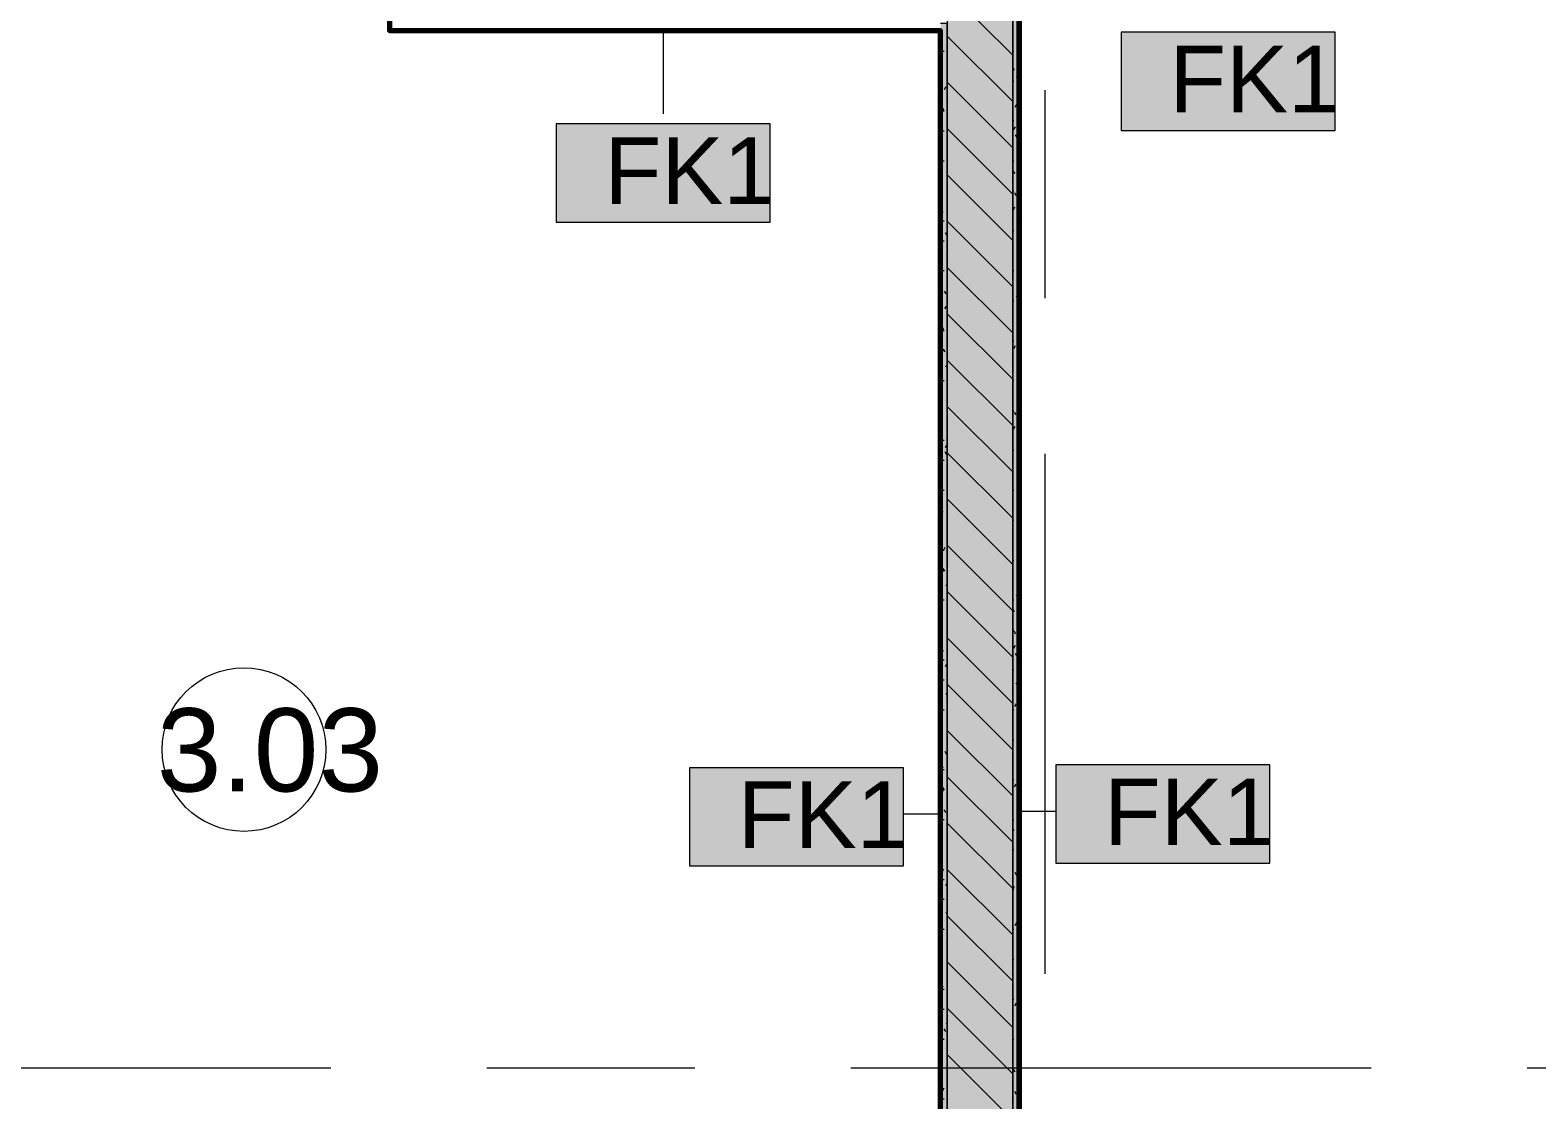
# Model space of a CAD drawing. Header units: millimetres. Extents: x -3817 to 677485, y -22715 to 103890.
# Drawn here: x 578680 to 583279, y 5379 to 8647 of the extents above; entities that cross this region are included whole.
import ezdxf

# ---------------------------------------------------------------- set-up
doc = ezdxf.new("R2010")
doc.units = ezdxf.units.MM
doc.layers.add('PDF _Геометрия', color=7, linetype='Continuous', true_color=0x1d1d1d)
doc.layers.add('PDF _Сплошная заливка', color=7, linetype='Continuous', true_color=0xffffff)
doc.layers.add('PDF _Текст', color=7, linetype='Continuous')
doc.styles.add('PDF GOST-Common', font='arial.ttf')

msp = doc.modelspace()

# ---------------------------------------------------------------- hatches: boundary and pattern name
at = {"layer": 'PDF _Сплошная заливка', "transparency": 33554559}
for points in [[(581478.8, 2496.9), (581678.8, 2496.9), (581678.8, 9176.9), (581478.8, 9176.9), (581478.8, 2516.9)], [(581698.8, 2496.9), (581698.8, 8926.9), (581678.8, 8926.9), (581678.8, 2496.9), (581696.2, 2496.9)], [(581458.8, 2516.9), (581478.8, 2516.9), (581478.8, 8666.9), (581458.8, 8666.9), (581458.8, 2517.9)]]:
    msp.add_hatch(color=256, dxfattribs=at).paths.add_polyline_path(points)

# ---------------------------------------------------------------- linework, layer by layer
at = {"layer": 'PDF _Геометрия', "color": 231, "lineweight": 70, "true_color": 0xff80c0}
for points in [[(579776.9, 9536.9), (579633.1, 9536.9), (579633.1, 9535.9), (579776.9, 9535.9), (579776.9, 8646.9), (579776.9, 8645.9), (581457.8, 8645.9), (581457.8, 2517.9), (581458.8, 2517.9), (581238.1, 2517.9), (581238.1, 2516.9), (581257.9, 2516.9)], [(581698.8, 2516.9), (581698.8, 8925.9), (582627.9, 8925.9), (582628.9, 8925.9), (582628.9, 9556.9), (582627.9, 9556.9), (582627.9, 8926.9), (581698.8, 8926.9)], [(582117.9, 2516.9), (582117.9, 2276.9), (582118.9, 2276.9), (582118.9, 2516.9), (582118.9, 2517.9), (581699.8, 2517.9), (581699.8, 8925.9), (581698.8, 8925.9)]]:
    msp.add_lwpolyline(points, dxfattribs=at)
at = {"layer": 'PDF _Геометрия', "color": 7, "lineweight": 9}
for points in [[(581678.8, 8926.9), (581678.8, 2496.9), (581678.8, 8926.9), (581678.8, 8946.9), (581678.8, 9026.9)], [(581478.8, 8746.9), (581478.8, 8666.9), (581478.8, 2516.9), (581478.8, 2496.9)], [(580612.5, 8646.4), (580612.5, 8390.5)], [(581478.8, 2516.9), (581478.8, 8666.9), (581458.8, 8666.9)], [(581458.8, 8646.9), (581458.8, 2517.9)], [(581699.3, 6260.4), (581810.3, 6260.4)], [(581458.3, 6251.7), (581345.8, 6251.7)]]:
    msp.add_lwpolyline(points, dxfattribs=at)
at = {"layer": 'PDF _Геометрия', "color": 9, "lineweight": 9, "true_color": 0xc0c0c0}
msp.add_lwpolyline([(581698.8, 2516.9), (581698.8, 8925.9)], dxfattribs=at)
at = {"layer": 'PDF _Геометрия', "lineweight": 9}
for points in [[(581678.8, 8570), (581478.8, 8770)], [(581678.8, 8428.6), (581478.8, 8628.6)], [(581678.8, 8287.2), (581478.8, 8487.2)], [(581678.8, 8145.7), (581478.8, 8345.7)], [(581678.8, 8004.3), (581478.8, 8204.3)], [(581678.8, 7862.9), (581478.8, 8062.9)], [(581678.8, 7721.5), (581478.8, 7921.5)], [(581678.8, 7580.1), (581478.8, 7780.1)], [(581678.8, 7438.6), (581478.8, 7638.6)], [(581678.8, 7297.2), (581478.8, 7497.2)], [(581678.8, 7155.8), (581478.8, 7355.8)], [(581678.8, 7014.4), (581478.8, 7214.4)], [(581678.8, 6873), (581478.8, 7073)], [(581678.8, 6731.5), (581478.8, 6931.5)], [(581678.8, 6590.1), (581478.8, 6790.1)], [(581678.8, 6448.7), (581478.8, 6648.7)], [(581678.8, 6307.3), (581478.8, 6507.3)], [(581678.8, 6165.8), (581478.8, 6365.8)], [(581678.8, 6024.4), (581478.8, 6224.4)], [(581678.8, 5883), (581478.8, 6083)], [(581678.8, 5741.6), (581478.8, 5941.6)], [(581678.8, 5600.2), (581478.8, 5800.2)], [(581678.8, 5458.7), (581478.8, 5658.7)], [(581678.8, 5317.3), (581478.8, 5517.3)]]:
    msp.add_lwpolyline(points, dxfattribs=at)
at = {"layer": 'PDF _Геометрия', "color": 231, "lineweight": 9, "true_color": 0xff80c0}
msp.add_lwpolyline([(581257.9, 2516.9), (581458.8, 2516.9), (581458.8, 2517.9), (581458.8, 8646.9), (581457.8, 8646.9)], dxfattribs=at)
at = {"layer": 'PDF _Геометрия', "color": 253, "lineweight": 9, "true_color": 0x9b9b9b}
for points in [[(581478.8, 8628), (581478.6, 8628.3)], [(581459.4, 8582.5), (581469.5, 8582.5)], [(581678.8, 8582.5), (581682.8, 8582.5)], [(581461.3, 8536.3), (581458.8, 8540.7)], [(581463.6, 8514.6), (581458.8, 8506.4)], [(581682.9, 8528.7), (581678.8, 8521.7)], [(581474.7, 8472.9), (581469.7, 8464.2)], [(581678.8, 8491), (581682.8, 8491)], [(581695.9, 8495.8), (581690.9, 8504.5)], [(581690, 8419.1), (581684.9, 8410.3)], [(581698.8, 8429.8), (581695, 8436.5)], [(581459.4, 8399.6), (581469.5, 8399.6)], [(581469.5, 8400.3), (581464.5, 8409)], [(581459.4, 8338.6), (581469.5, 8338.6)], [(581678.8, 8369.1), (581682.8, 8369.1)], [(581685.9, 8351), (581680.8, 8342.3)], [(581692.9, 8318.1), (581687.9, 8326.8)], [(581681.8, 8276.4), (581678.8, 8281.6)], [(581697, 8309.4), (581692, 8300.7)], [(581459.4, 8247.2), (581469.5, 8247.2)], [(581678.8, 8247.2), (581682.8, 8247.2)], [(581685.9, 8208.4), (581680.8, 8217.1)], [(581678.8, 8155.7), (581682.8, 8155.7)], [(581689.9, 8140.4), (581684.9, 8149.1)], [(581684.8, 8105.3), (581679.8, 8096.6)], [(581459.4, 8064.3), (581469.5, 8064.3)], [(581465.4, 8091.1), (581460.4, 8082.4)], [(581695.9, 8063.6), (581690.9, 8054.9)], [(581459.4, 8003.3), (581469.5, 8003.3)], [(581478.8, 8018.5), (581473.7, 8027.2)], [(581678.8, 8033.8), (581682.8, 8033.8)], [(581478.8, 7957.4), (581477.8, 7959.1)], [(581459.4, 7911.9), (581469.5, 7911.9)], [(581678.8, 7911.9), (581682.8, 7911.9)], [(581464.4, 7845.4), (581459.3, 7836.7)], [(581475.8, 7840.8), (581470.8, 7849.5)], [(581678.8, 7820.5), (581682.8, 7820.5)], [(581695.1, 7826.6), (581690.1, 7835.3)], [(581464.6, 7799.1), (581459.6, 7807.8)], [(581475.5, 7803.8), (581470.5, 7795.1)], [(581679.6, 7791.5), (581678.8, 7790.2)], [(581459.4, 7729), (581469.5, 7729)], [(581468.7, 7731.1), (581463.7, 7739.8)], [(581478.8, 7687.6), (581477.6, 7685.4)], [(581678.8, 7698.5), (581682.8, 7698.5)], [(581686.7, 7681.8), (581681.7, 7673.1)], [(581698.8, 7698.3), (581698.3, 7699.3)], [(581459.4, 7668.1), (581469.5, 7668.1)], [(581472.8, 7663.1), (581467.8, 7671.8)], [(581461.6, 7621.4), (581458.8, 7626.3)], [(581478.5, 7626.1), (581473.5, 7617.4)], [(581681, 7607.3), (581678.8, 7611)], [(581459.4, 7576.6), (581469.5, 7576.6)], [(581678.8, 7576.6), (581682.8, 7576.6)], [(581678.8, 7485.2), (581682.8, 7485.2)], [(581689.1, 7471.2), (581684.1, 7479.9)], [(581685.6, 7436.1), (581680.6, 7427.4)], [(581459.4, 7393.7), (581469.5, 7393.7)], [(581477.4, 7380.3), (581472.4, 7371.6)], [(581678.8, 7363.3), (581682.8, 7363.3)], [(581696.7, 7394.5), (581691.7, 7385.8)], [(581459.4, 7332.8), (581469.5, 7332.8)], [(581478, 7349.3), (581472.9, 7358)], [(581698.8, 7276.2), (581698.8, 7276.1)], [(581459.4, 7241.3), (581469.5, 7241.3)], [(581678.8, 7241.3), (581682.8, 7241.3)], [(581465.2, 7176.2), (581460.1, 7167.5)], [(581698.8, 7215.2), (581694.7, 7208.1)], [(581463.8, 7130), (581458.8, 7138.6)], [(581678.8, 7149.9), (581682.8, 7149.9)], [(581698.4, 7089.4), (581693.4, 7098.1)], [(581459.4, 7058.5), (581469.5, 7058.5)], [(581472.2, 7066.6), (581467.2, 7057.9)], [(581459.4, 6997.5), (581469.5, 6997.5)], [(581468.1, 6998.5), (581463.1, 6989.8)], [(581472, 6993.9), (581467, 7002.6)], [(581678.8, 7028), (581682.8, 7028)], [(581698.8, 7027.7), (581697.5, 7030.1)], [(581478.8, 6956.1), (581474.3, 6948.2)], [(581698.6, 6971), (581693.6, 6962.3)], [(581459.4, 6906.1), (581469.5, 6906.1)], [(581678.8, 6906.1), (581682.8, 6906.1)], [(581695.4, 6911.7), (581690.4, 6920.4)], [(581684.3, 6870.1), (581679.2, 6878.8)], [(581678.8, 6814.6), (581682.8, 6814.6)], [(581688.3, 6802), (581683.3, 6810.7)], [(581686.4, 6766.9), (581681.4, 6758.2)], [(581459.4, 6723.2), (581469.5, 6723.2)], [(581467, 6752.8), (581462, 6744.1)], [(581692.4, 6734), (581687.4, 6742.7)], [(581478.2, 6711.2), (581473.2, 6702.4)], [(581681.3, 6692.4), (581678.8, 6696.6)], [(581678.8, 6692.7), (581682.8, 6692.7)], [(581459.4, 6662.2), (581469.5, 6662.2)], [(581693.5, 6657.3), (581688.4, 6648.6)], [(581478.8, 6616.3), (581476.2, 6620.8)], [(581689.4, 6589.2), (581684.3, 6580.5)], [(581459.4, 6570.8), (581469.5, 6570.8)], [(581678.8, 6570.8), (581682.8, 6570.8)], [(581698.8, 6544.6), (581695.5, 6538.9)], [(581461.9, 6439), (581458.8, 6433.8)], [(581478.3, 6434.4), (581473.2, 6443.1)], [(581678.8, 6479.3), (581682.8, 6479.3)], [(581467.1, 6392.7), (581462.1, 6401.5)], [(581697.6, 6420.2), (581692.6, 6428.9)], [(581459.4, 6387.9), (581469.5, 6387.9)], [(581678.8, 6357.4), (581682.8, 6357.4)], [(581459.4, 6326.9), (581469.5, 6326.9)], [(581468.9, 6329.4), (581463.9, 6320.6)], [(581471.2, 6324.7), (581466.2, 6333.4)], [(581688.3, 6343.5), (581683.3, 6334.8)], [(581698.8, 6300.8), (581694.4, 6293.2)], [(581475.3, 6256.7), (581470.2, 6265.4)], [(581464.1, 6215), (581459.1, 6223.8)], [(581459.4, 6235.5), (581469.5, 6235.5)], [(581678.8, 6235.5), (581682.8, 6235.5)], [(581683.5, 6200.9), (581678.8, 6208.9)], [(581678.8, 6144.1), (581682.8, 6144.1)], [(581467.8, 6083.6), (581462.8, 6074.9)], [(581691.6, 6064.8), (581686.6, 6073.5)], [(581461.1, 6037.3), (581458.8, 6041.3)], [(581459.4, 6052.6), (581469.5, 6052.6)], [(581478.8, 6041.7), (581474, 6033.3)], [(581683.1, 6029.7), (581678.8, 6022.3)], [(581459.4, 5991.7), (581469.5, 5991.7)], [(581678.8, 6022.1), (581682.8, 6022.1)], [(581478.8, 5945.7), (581475.4, 5951.6)], [(581679, 5961.7), (581678.8, 5961.4)], [(581459.4, 5900.2), (581469.5, 5900.2)], [(581678.8, 5900.2), (581682.8, 5900.2)], [(581690.2, 5920.1), (581685.1, 5911.4)], [(581478.8, 5858.8), (581477, 5855.6)], [(581678.8, 5808.8), (581682.8, 5808.8)], [(581459.4, 5717.3), (581469.5, 5717.3)], [(581466.3, 5723.6), (581461.3, 5732.3)], [(581678.8, 5686.9), (581682.8, 5686.9)], [(581689.1, 5674.3), (581684.1, 5665.6)], [(581698.8, 5686.6), (581695.9, 5691.7)], [(581459.4, 5656.4), (581469.5, 5656.4)], [(581478.8, 5615), (581475.9, 5609.8)], [(581698.8, 5630.2), (581695.2, 5624)], [(581459.4, 5564.9), (581469.5, 5564.9)], [(581474.5, 5587.5), (581469.4, 5596.2)], [(581678.8, 5564.9), (581682.8, 5564.9)], [(581678.8, 5473.5), (581682.8, 5473.5)], [(581697.9, 5505.3), (581692.9, 5514)], [(581686.7, 5463.7), (581681.7, 5472.4)], [(581698.8, 5447.4), (581698.2, 5446.3)], [(581459.4, 5382.1), (581469.5, 5382.1)], [(581468.7, 5414.4), (581463.6, 5405.7)], [(581690.8, 5395.7), (581685.8, 5404.4)]]:
    msp.add_lwpolyline(points, dxfattribs=at)
at = {"layer": 'PDF _Геометрия', "color": 7, "lineweight": 9}
for points in [[(582662.7, 8640.4), (582009.6, 8640.4), (582009.6, 8340.4), (582662.7, 8340.4)], [(580939, 8360.4), (580285.9, 8360.4), (580285.9, 8060.4), (580939, 8060.4)], [(581345.8, 6393.6), (580692.7, 6393.6), (580692.7, 6093.6), (581345.8, 6093.6)], [(582463.4, 6402.3), (581810.3, 6402.3), (581810.3, 6102.3), (582463.4, 6102.3)]]:
    msp.add_lwpolyline(points, close=True, dxfattribs=at)
at = {"layer": 'PDF _Геометрия', "color": 253, "lineweight": 9, "true_color": 0xaaaaaa}
for points in [[(581778.1, 7828.3), (581778.1, 8463.3)], [(581778.1, 5764.5), (581778.1, 7352)], [(578010.3, 5476.9), (579597.8, 5476.9)], [(580074, 5476.9), (580709, 5476.9)], [(581185.3, 5476.9), (582772.8, 5476.9)], [(583249, 5476.9), (583884, 5476.9)]]:
    msp.add_lwpolyline(points, dxfattribs=at)
at = {"layer": 'PDF _Геометрия', "color": 7, "lineweight": 9}
msp.add_circle((579332.3, 6449.1), 250, dxfattribs=at)
msp.add_circle((579332.3, 6449.1), 250, dxfattribs=at)
at = {"layer": 'PDF _Сплошная заливка', "lineweight": 9, "transparency": 33554559}
for points in [[(582662.7, 8640.4), (582009.6, 8640.4), (582662.7, 8340.4), (582009.6, 8340.4)], [(580939, 8360.4), (580285.9, 8360.4), (580939, 8060.4), (580285.9, 8060.4)], [(581345.8, 6393.6), (580692.7, 6393.6), (581345.8, 6093.6), (580692.7, 6093.6)], [(582463.4, 6402.3), (581810.3, 6402.3), (582463.4, 6102.3), (581810.3, 6102.3)]]:
    msp.add_solid(points, dxfattribs=at)

# ---------------------------------------------------------------- texts
at = {"layer": 'PDF _Текст', "char_height": 203.2, "attachment_point": 4, "style": 'PDF GOST-Common'}
for insert in [(582156.7, 8497), (580433, 8217), (580839.8, 6250.2), (581957.4, 6258.9)]:
    msp.add_mtext('FK1', dxfattribs=dict(at, insert=insert))
at = {"layer": 'PDF _Текст', "color": 250, "true_color": 0x3c3c3c, "insert": (579066.5, 6446.3), "char_height": 254, "attachment_point": 4, "style": 'PDF GOST-Common'}
msp.add_mtext('3.03', dxfattribs=at)

doc.saveas('drawing.dxf')
